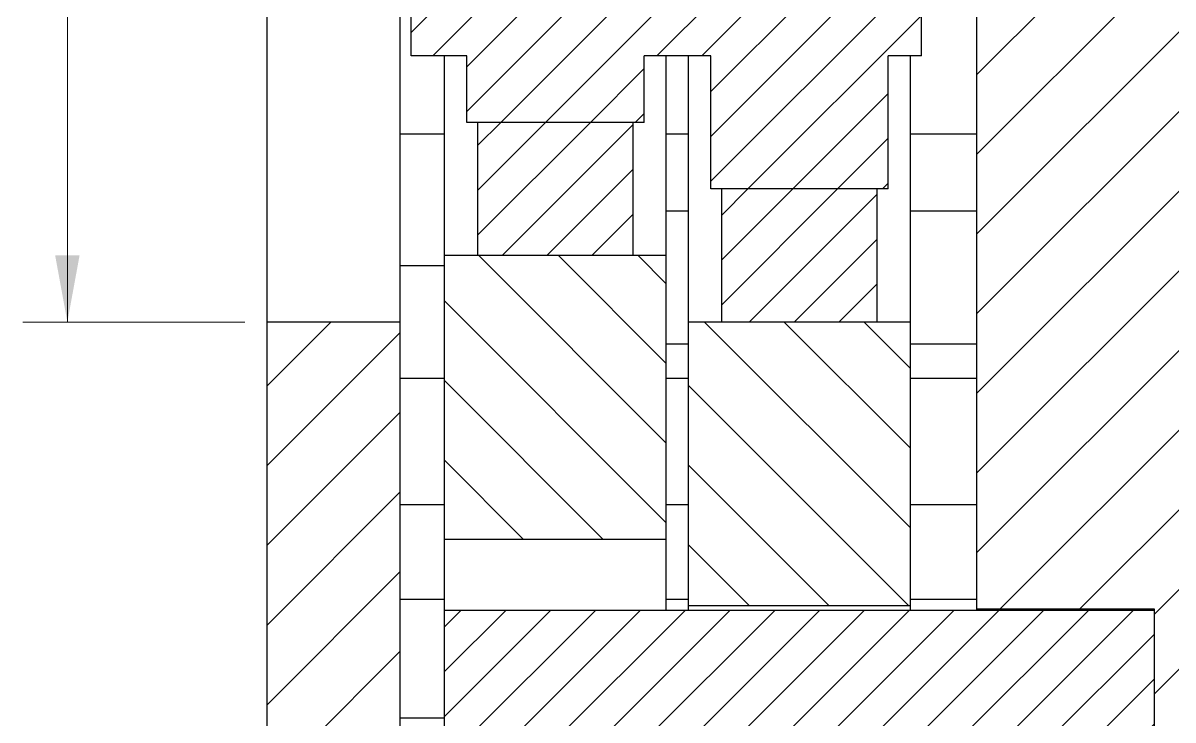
# Model space of a CAD drawing. Header units: millimetres. Extents: x 15 to 418, y 5 to 292.
# Drawn here: x 204 to 255.8, y 146.1 to 177.5 of the extents above; entities that cross this region are included whole.
import ezdxf

# ---------------------------------------------------------------- set-up
doc = ezdxf.new("R2010")
doc.units = ezdxf.units.MM
for name, color, linetype, lineweight in [('DIM', 7, 'Continuous', 18), ('HATCH', 8, 'Continuous', 9), ('VISIBLE', 7, 'Continuous', 30)]:
    doc.layers.add(name, color=color, linetype=linetype, lineweight=lineweight)

msp = doc.modelspace()

# ---------------------------------------------------------------- hatches: boundary and pattern name
at = {"layer": 'HATCH'}
h = msp.add_hatch(dxfattribs=at)
h.set_pattern_fill('ANSI31', scale=0.8)
h.paths.add_polyline_path([(261.5, 236.25), (269, 236.25), (269, 131.75), (261.5, 131.75), (261.5, 131.989), (261.5, 133.213), (261.5, 134.514), (261.5, 135.892), (261.5, 137.351), (261.5, 138.892), (261.5, 139), (247, 139), (247, 139.032), (247, 139.129), (247, 139.292), (247, 139.521), (247, 139.817), (247, 140.178), (247, 140.606), (247, 141.098), (247, 141.654), (247, 142.273), (247, 142.953), (247, 143.692), (247, 144.489), (247, 144.95), (255, 144.95), (255, 144.985), (255, 145.092), (255, 145.268), (255, 145.506), (255, 145.743), (255, 146.04), (255, 146.401), (255, 146.825), (255, 147.306), (255, 147.83), (255, 148.377), (255, 148.92), (255, 149.433), (255, 149.891), (255, 150.276), (255, 150.581), (255, 150.802), (255, 150.948), (255, 151.026), (255, 151.05), (247, 151.05), (247, 151.705), (247, 152.771), (247, 153.895), (247, 155.078), (247, 156.32), (247, 157.622), (247, 158.983), (247, 160.403), (247, 161.883), (247, 162.951), (247, 162.989), (247, 163.038), (247, 163.114), (247, 163.137), (247, 163.278), (247, 163.295), (247, 163.42), (247, 163.461), (247, 163.506), (247, 163.685), (247, 163.761), (247, 163.948), (247, 164.097), (247, 164.245), (247, 164.527), (247, 164.569), (247, 164.913), (247, 165.014), (247, 165.057), (247, 165.268), (247, 165.625), (247, 165.682), (247, 165.978), (247, 166.022), (247, 166.318), (247, 166.375), (247, 166.663), (247, 166.732), (247, 166.943), (247, 167.087), (247, 167.431), (247, 167.473), (247, 167.755), (247, 167.903), (247, 168.052), (247, 168.239), (247, 168.315), (247, 168.365), (247, 168.494), (247, 168.539), (247, 168.705), (247, 168.722), (247, 168.863), (247, 168.886), (247, 168.962), (247, 169.011), (247, 169.049), (247, 170.118), (247, 171.918), (247, 173.762), (247, 175.647), (247, 177.568), (247, 179.52), (247, 181.498), (247, 183.498), (247, 185.513), (247, 187.537), (247, 189.564), (247, 191.589), (247, 193.604), (247, 195.603), (247, 197.58), (247, 198.951), (247, 198.989), (247, 199.038), (247, 199.114), (247, 199.137), (247, 199.278), (247, 199.295), (247, 199.461), (247, 199.506), (247, 199.528), (247, 199.685), (247, 199.761), (247, 199.948), (247, 200.097), (247, 200.245), (247, 200.527), (247, 200.569), (247, 200.913), (247, 201.057), (247, 201.268), (247, 201.442), (247, 201.625), (247, 201.682), (247, 201.978), (247, 202.022), (247, 202.318), (247, 202.375), (247, 202.732), (247, 202.943), (247, 203.087), (247, 203.316), (247, 203.431), (247, 203.473), (247, 203.755), (247, 203.903), (247, 204.052), (247, 204.239), (247, 204.315), (247, 204.494), (247, 204.539), (247, 204.705), (247, 204.722), (247, 204.863), (247, 204.886), (247, 204.962), (247, 205.011), (247, 205.049), (247, 205.144), (247, 206.921), (247, 208.642), (247, 210.302), (247, 211.899), (247, 213.429), (247, 214.888), (247, 216.275), (247, 216.95), (255, 216.95), (255, 216.985), (255, 217.092), (255, 217.268), (255, 217.506), (255, 217.743), (255, 218.04), (255, 218.401), (255, 218.825), (255, 219.306), (255, 219.83), (255, 220.377), (255, 220.92), (255, 221.433), (255, 221.891), (255, 222.276), (255, 222.581), (255, 222.802), (255, 222.948), (255, 223.026), (255, 223.05), (247, 223.05), (247, 223.859), (247, 224.639), (247, 225.347), (247, 225.984), (247, 226.552), (247, 227.054), (247, 227.491), (247, 227.867), (247, 228.184), (247, 228.445), (247, 228.652), (247, 228.808), (247, 228.917), (247, 228.98), (247, 229), (261.5, 229), (261.5, 230.619), (261.5, 232.515), (261.5, 234.301), (261.5, 235.977), (261.5, 236.25)])
h = msp.add_hatch(dxfattribs=at)
h.set_pattern_fill('ANSI31', scale=0.45)
h.paths.add_polyline_path([(224, 198), (232, 198), (232, 192), (235, 192), (235, 192.496), (235, 193.076), (235, 193.572), (235, 193.985), (235, 194.32), (235, 194.581), (235, 194.773), (235, 194.903), (235, 194.977), (235, 195), (243, 195), (243, 192), (244.5, 192), (244.5, 176), (243, 176), (243, 170), (235, 170), (235, 170.036), (235, 170.145), (235, 170.327), (235, 170.583), (235, 170.909), (235, 171.303), (235, 171.761), (235, 172.277), (235, 172.733), (235, 173.249), (235, 173.825), (235, 174.466), (235, 175.173), (235, 175.945), (235, 176), (232, 176), (232, 173), (224, 173), (224, 173.036), (224, 173.145), (224, 173.327), (224, 173.583), (224, 173.909), (224, 174.303), (224, 174.761), (224, 175.277), (224, 175.733), (224, 176), (221.5, 176), (221.5, 176.023), (221.5, 176.093), (221.5, 176.209), (221.5, 176.373), (221.5, 176.582), (221.5, 176.834), (221.5, 177.127), (221.5, 177.457), (221.5, 178.079), (221.5, 178.448), (221.5, 178.858), (221.5, 179.31), (221.5, 179.805), (221.5, 180), (236, 180), (236, 180.046), (236, 180.186), (236, 180.417), (236, 180.729), (236, 181.04), (236, 181.429), (236, 181.903), (236, 182.459), (236, 183.09), (236, 183.778), (236, 184.495), (236, 185.207), (236, 185.879), (236, 186.48), (236, 186.986), (236, 187.384), (236, 187.675), (236, 187.866), (236, 187.969), (236, 188), (221.5, 188), (221.5, 188.381), (221.5, 188.96), (221.5, 189.491), (221.5, 189.971), (221.5, 190.397), (221.5, 190.769), (221.5, 191.086), (221.5, 191.351), (221.5, 191.565), (221.5, 191.732), (221.5, 191.855), (221.5, 191.938), (221.5, 192), (224, 192), (224, 192.345), (224, 193.25), (224, 194.08), (224, 194.83), (224, 195.496), (224, 196.076), (224, 196.572), (224, 196.985), (224, 197.32), (224, 197.581), (224, 197.773), (224, 197.903), (224, 197.977), (224, 198)])
h = msp.add_hatch(dxfattribs=at)
h.set_pattern_fill('ANSI31', scale=0.45)
h.paths.add_polyline_path([(224.5, 173), (231.5, 173), (231.5, 167), (224.5, 167), (224.5, 167.053), (224.5, 167.214), (224.5, 167.484), (224.5, 167.862), (224.5, 168.346), (224.5, 168.929), (224.5, 169.606), (224.5, 170.369), (224.5, 171.045), (224.5, 171.808), (224.5, 172.661), (224.5, 173)])
h = msp.add_hatch(dxfattribs=at)
h.set_pattern_fill('ANSI31', scale=0.45)
h.paths.add_polyline_path([(235.5, 170), (242.5, 170), (242.5, 164), (235.5, 164), (235.5, 164.053), (235.5, 164.214), (235.5, 164.484), (235.5, 164.862), (235.5, 165.346), (235.5, 165.929), (235.5, 166.606), (235.5, 167.369), (235.5, 168.045), (235.5, 168.808), (235.5, 169.661), (235.5, 170)])
h = msp.add_hatch(dxfattribs=at)
h.set_pattern_fill('ANSI31', scale=0.8, angle=90)
h.paths.add_polyline_path([(223, 167), (233, 167), (233, 154.2), (223, 154.2), (223, 154.212), (223, 154.578), (223, 155.005), (223, 155.438), (223, 156.322), (223, 157.222), (223, 157.659), (223, 158.077), (223, 158.468), (223, 158.825), (223, 159.142), (223, 159.421), (223, 159.666), (223, 159.881), (223, 160.239), (223, 160.525), (223, 160.662), (223, 160.83), (223, 161.023), (223, 161.259), (223, 161.824), (223, 162.193), (223, 162.581), (223, 162.802), (223, 162.811), (223, 162.841), (223, 162.86), (223, 162.935), (223, 162.943), (223, 162.988), (223, 163.053), (223, 163.088), (223, 163.305), (223, 163.331), (223, 163.412), (223, 163.587), (223, 163.656), (223, 163.933), (223, 164.049), (223, 164.157), (223, 164.338), (223, 164.528), (223, 164.567), (223, 164.796), (223, 164.879), (223, 164.888), (223, 165.23), (223, 165.295), (223, 165.619), (223, 165.699), (223, 165.825), (223, 166.047), (223, 166.372), (223, 166.512), (223, 166.526), (223, 166.923), (223, 167)])
h = msp.add_hatch(dxfattribs=at)
h.set_pattern_fill('ANSI31', scale=0.8)
h.paths.add_polyline_path([(215, 164), (221, 164), (221, 111), (215, 111), (215, 111.052), (215, 111.21), (215, 111.474), (215, 111.846), (215, 112.325), (215, 112.911), (215, 113.605), (215, 114.403), (215, 115.306), (215, 116.31), (215, 117.413), (215, 118.612), (215, 119.904), (215, 121.284), (215, 122.75), (215, 124.296), (215, 125.588), (215, 126.963), (215, 128.423), (215, 129.971), (215, 131.61), (215, 133.34), (215, 134.021), (215, 134.049), (215, 134.085), (215, 134.141), (215, 134.262), (215, 134.274), (215, 134.43), (215, 134.562), (215, 134.618), (215, 134.866), (215, 134.975), (215, 135.164), (215, 135.183), (215, 135.468), (215, 135.575), (215, 135.994), (215, 136.035), (215, 136.505), (215, 136.546), (215, 136.965), (215, 137.072), (215, 137.082), (215, 137.357), (215, 137.565), (215, 137.674), (215, 137.922), (215, 137.978), (215, 138.11), (215, 138.266), (215, 138.278), (215, 138.399), (215, 138.455), (215, 138.491), (215, 138.519), (215, 139.097), (215, 141.208), (215, 143.416), (215, 145.721), (215, 148.121), (215, 150.615), (215, 153.201), (215, 155.876), (215, 157.681), (215, 157.715), (215, 157.759), (215, 157.828), (215, 157.975), (215, 157.991), (215, 158.14), (215, 158.181), (215, 158.343), (215, 158.411), (215, 158.58), (215, 158.637), (215, 158.714), (215, 158.848), (215, 159.102), (215, 159.14), (215, 159.45), (215, 159.58), (215, 159.77), (215, 160.092), (215, 160.143), (215, 160.717), (215, 160.768), (215, 161.09), (215, 161.28), (215, 161.41), (215, 161.48), (215, 161.72), (215, 161.758), (215, 162.012), (215, 162.146), (215, 162.28), (215, 162.449), (215, 162.517), (215, 162.679), (215, 162.72), (215, 162.869), (215, 162.885), (215, 163.032), (215, 163.101), (215, 163.145), (215, 163.179), (215, 164)])
h = msp.add_hatch(dxfattribs=at)
h.set_pattern_fill('ANSI31', scale=0.8, angle=90)
h.paths.add_polyline_path([(234, 164), (244, 164), (244, 151.2), (234, 151.2), (234, 151.433), (234, 151.68), (234, 151.889), (234, 152.063), (234, 152.331), (234, 152.527), (234, 152.618), (234, 152.744), (234, 152.903), (234, 153.108), (234, 153.619), (234, 153.961), (234, 154.327), (234, 154.715), (234, 155.124), (234, 155.856), (234, 156.226), (234, 156.591), (234, 157.011), (234, 157.431), (234, 158.292), (234, 159.176), (234, 159.61), (234, 159.802), (234, 159.811), (234, 159.841), (234, 159.86), (234, 159.935), (234, 159.943), (234, 160.03), (234, 160.053), (234, 160.088), (234, 160.305), (234, 160.331), (234, 160.429), (234, 160.587), (234, 160.656), (234, 160.801), (234, 160.933), (234, 161.049), (234, 161.14), (234, 161.338), (234, 161.448), (234, 161.567), (234, 161.727), (234, 161.796), (234, 161.879), (234, 161.981), (234, 162.23), (234, 162.295), (234, 162.423), (234, 162.619), (234, 162.798), (234, 162.825), (234, 162.977), (234, 163.047), (234, 163.186), (234, 163.372), (234, 163.41), (234, 163.512), (234, 163.675), (234, 163.923), (234, 164)])
h = msp.add_hatch(dxfattribs=at)
h.set_pattern_fill('ANSI31', scale=0.45)
h.paths.add_polyline_path([(223, 151), (255, 151), (255, 145), (223, 145), (223, 145.035), (223, 145.14), (223, 145.313), (223, 145.546), (223, 145.78), (223, 146.072), (223, 146.427), (223, 146.844), (223, 147.317), (223, 147.833), (223, 148.371), (223, 148.905), (223, 149.41), (223, 149.86), (223, 150.239), (223, 150.538), (223, 150.756), (223, 150.899), (223, 150.977), (223, 151)])

# ---------------------------------------------------------------- linework, layer by layer
at = {"layer": 'DIM'}
for p, q in [((206, 164), (206, 204)), ((214, 164), (204, 164))]:
    msp.add_line(p, q, dxfattribs=at)
msp.add_solid([(206, 164), (206.55, 167), (205.45, 167)], dxfattribs=at)
at = {"layer": 'VISIBLE'}
for p, q in [((247, 151.05), (247, 216.95)), ((244.5, 176), (244.5, 192)), ((215, 176.732), (215, 179.942)), ((221.5, 176), (221.5, 180)), ((247, 177.139), (247, 179.221)), ((215, 176.295), (215, 177.83)), ((221, 176.295), (221, 177.83)), ((221.5, 177.457), (221.5, 178.079)), ((247, 175.217), (247, 178.021)), ((221.5, 177.127), (221.5, 177.457)), ((247, 175.647), (247, 177.568)), ((221.5, 176.834), (221.5, 177.127)), ((221.5, 176.582), (221.5, 176.834)), ((247, 175.09), (247, 177.139)), ((215, 173.565), (215, 176.732)), ((215, 174.853), (215, 176.295)), ((221, 174.853), (221, 176.295)), ((221.5, 176.373), (221.5, 176.582)), ((221.5, 176.209), (221.5, 176.373)), ((221.5, 176.093), (221.5, 176.209)), ((221.5, 176.023), (221.5, 176.093)), ((221.5, 176), (221.5, 176.023)), ((224, 176), (221.5, 176)), ((223, 175.76), (223, 176)), ((223, 175.799), (223, 176)), ((223, 174.656), (223, 175.799)), ((223, 175.401), (223, 175.76)), ((224, 173), (224, 176)), ((224, 175.733), (224, 176)), ((235, 176), (232, 176)), ((232, 173), (232, 176)), ((233, 175.799), (233, 176)), ((233, 174.656), (233, 175.799)), ((234, 175.756), (234, 176)), ((234, 175.373), (234, 176)), ((234, 175.065), (234, 175.756)), ((235, 170), (235, 176)), ((235, 175.945), (235, 176)), ((235, 175.173), (235, 175.945)), ((244.5, 176), (243, 176)), ((243, 170), (243, 176)), ((244, 175.373), (244, 176)), ((223, 174.653), (223, 175.401)), ((224, 175.277), (224, 175.733)), ((224, 174.761), (224, 175.277)), ((234, 174.039), (234, 175.373)), ((244, 174.039), (244, 175.373)), ((247, 173.762), (247, 175.647)), ((215, 173.513), (215, 174.853)), ((221, 173.513), (221, 174.853)), ((224, 174.303), (224, 174.761)), ((234, 174.752), (234, 175.065)), ((234, 174.472), (234, 174.752)), ((235, 174.466), (235, 175.173)), ((247, 172.462), (247, 175.217)), ((247, 173.08), (247, 175.09)), ((223, 173.61), (223, 174.656)), ((223, 174.215), (223, 174.653)), ((223, 173.785), (223, 174.215)), ((224, 173.909), (224, 174.303)), ((233, 173.61), (233, 174.656)), ((234, 174.19), (234, 174.472)), ((234, 173.93), (234, 174.19)), ((235, 173.825), (235, 174.466)), ((223, 173.364), (223, 173.785)), ((224, 173.583), (224, 173.909)), ((234, 172.799), (234, 174.039)), ((234, 173.394), (234, 173.93)), ((235, 173.249), (235, 173.825)), ((244, 172.799), (244, 174.039)), ((247, 171.918), (247, 173.762)), ((215, 170.45), (215, 173.565)), ((215, 172.276), (215, 173.513)), ((221, 172.276), (221, 173.513)), ((223, 172.661), (223, 173.61)), ((223, 172.954), (223, 173.364)), ((224, 173.327), (224, 173.583)), ((224, 173.145), (224, 173.327)), ((233, 172.661), (233, 173.61)), ((234, 172.796), (234, 173.394)), ((235, 172.733), (235, 173.249)), ((223, 172.298), (223, 172.954)), ((223, 171.808), (223, 172.661)), ((224, 173.036), (224, 173.145)), ((224, 173), (224, 173.036)), ((232, 173), (224, 173)), ((224.5, 167), (224.5, 173)), ((224.5, 172.661), (224.5, 173)), ((224.5, 171.808), (224.5, 172.661)), ((231.5, 167), (231.5, 173)), ((233, 171.808), (233, 172.661)), ((234, 171.656), (234, 172.799)), ((234, 172.474), (234, 172.796)), ((235, 172.277), (235, 172.733)), ((244, 171.656), (244, 172.799)), ((247, 171.113), (247, 173.08)), ((215, 171.146), (215, 172.276)), ((223, 172.462), (221, 172.462)), ((221, 171.146), (221, 172.276)), ((223, 172.007), (223, 172.298)), ((223, 172.159), (223, 172.198)), ((223, 172.189), (223, 172.198)), ((223, 172.14), (223, 172.189)), ((223, 172.065), (223, 172.159)), ((223, 172.057), (223, 172.14)), ((234, 172.462), (233, 172.462)), ((234, 172.136), (234, 172.474)), ((234, 171.78), (234, 172.136)), ((235, 171.761), (235, 172.277)), ((247, 172.462), (244, 172.462)), ((247, 172.444), (247, 172.462)), ((247, 172.38), (247, 172.444)), ((247, 172.27), (247, 172.38)), ((247, 172.117), (247, 172.27)), ((247, 171.924), (247, 172.117)), ((223, 171.912), (223, 172.065)), ((223, 171.947), (223, 172.057)), ((223, 171.754), (223, 172.007)), ((223, 171.669), (223, 171.947)), ((223, 171.695), (223, 171.912)), ((223, 171.045), (223, 171.808)), ((223, 171.507), (223, 171.754)), ((223, 171.413), (223, 171.695)), ((223, 171.344), (223, 171.669)), ((224.5, 171.045), (224.5, 171.808)), ((233, 171.045), (233, 171.808)), ((234, 171.408), (234, 171.78)), ((234, 170.61), (234, 171.656)), ((235, 171.303), (235, 171.761)), ((244, 170.61), (244, 171.656)), ((247, 171.697), (247, 171.924)), ((247, 170.118), (247, 171.918)), ((247, 171.443), (247, 171.697)), ((215, 170.12), (215, 171.146)), ((221, 170.12), (221, 171.146)), ((223, 171.286), (223, 171.507)), ((223, 171.067), (223, 171.413)), ((223, 170.951), (223, 171.344)), ((223, 170.828), (223, 171.286)), ((234, 171.019), (234, 171.408)), ((235, 170.909), (235, 171.303)), ((247, 171.169), (247, 171.443)), ((247, 170.883), (247, 171.169)), ((247, 169.193), (247, 171.113)), ((223, 170.662), (223, 171.067)), ((223, 170.369), (223, 171.045)), ((223, 170.433), (223, 170.951)), ((223, 170.306), (223, 170.828)), ((223, 170.204), (223, 170.662)), ((224.5, 170.369), (224.5, 171.045)), ((233, 170.369), (233, 171.045)), ((234, 170.617), (234, 171.019)), ((234, 170.207), (234, 170.617)), ((234, 169.661), (234, 170.61)), ((235, 170.583), (235, 170.909)), ((235, 170.327), (235, 170.583)), ((244, 169.661), (244, 170.61)), ((247, 170.302), (247, 170.883)), ((215, 167.392), (215, 170.45)), ((215, 169.198), (215, 170.12)), ((221, 169.198), (221, 170.12)), ((223, 170.121), (223, 170.433)), ((223, 169.606), (223, 170.369)), ((223, 170.016), (223, 170.306)), ((223, 169.705), (223, 170.204)), ((223, 169.77), (223, 170.121)), ((224.5, 169.606), (224.5, 170.369)), ((233, 169.606), (233, 170.369)), ((234, 169.792), (234, 170.207)), ((235, 170.145), (235, 170.327)), ((235, 170.036), (235, 170.145)), ((235, 170), (235, 170.036)), ((247, 169.743), (247, 170.302)), ((247, 168.998), (247, 170.118)), ((223, 169.705), (223, 170.016)), ((223, 169.381), (223, 169.77)), ((223, 169.175), (223, 169.705)), ((223, 169.372), (223, 169.705)), ((223, 168.929), (223, 169.606)), ((224.5, 168.929), (224.5, 169.606)), ((233, 168.929), (233, 169.606)), ((234, 168.998), (234, 169.792)), ((234, 168.808), (234, 169.661)), ((243, 170), (235, 170)), ((235.5, 164), (235.5, 170)), ((235.5, 169.661), (235.5, 170)), ((235.5, 168.808), (235.5, 169.661)), ((242.5, 164), (242.5, 170)), ((244, 168.808), (244, 169.661)), ((247, 169.235), (247, 169.743)), ((215, 168.373), (215, 169.198)), ((221, 168.373), (221, 169.198)), ((223, 168.953), (223, 169.381)), ((223, 169.014), (223, 169.372)), ((223, 168.628), (223, 169.175)), ((223, 168.632), (223, 169.014)), ((234, 169.159), (234, 169.198)), ((234, 169.189), (234, 169.198)), ((234, 169.14), (234, 169.189)), ((234, 169.065), (234, 169.159)), ((234, 169.057), (234, 169.14)), ((234, 168.998), (234, 169.065)), ((234, 168.947), (234, 169.057)), ((247, 168.998), (247, 169.235)), ((247, 168.998), (247, 169.193)), ((247, 168.998), (247, 169.049)), ((247, 169.011), (247, 169.049)), ((247, 168.886), (247, 169.011)), ((223, 168.962), (223, 168.998)), ((223, 168.988), (223, 168.998)), ((223, 168.931), (223, 168.988)), ((223, 168.882), (223, 168.962)), ((223, 168.488), (223, 168.953)), ((223, 168.83), (223, 168.931)), ((223, 168.346), (223, 168.929)), ((223, 168.763), (223, 168.882)), ((223, 168.688), (223, 168.83)), ((223, 168.609), (223, 168.763)), ((223, 168.51), (223, 168.688)), ((223, 168.229), (223, 168.632)), ((223, 168.077), (223, 168.628)), ((223, 168.428), (223, 168.609)), ((223, 168.304), (223, 168.51)), ((223, 167.99), (223, 168.488)), ((224.5, 168.346), (224.5, 168.929)), ((234, 168.998), (233, 168.998)), ((233, 168.346), (233, 168.929)), ((234, 168.669), (234, 168.947)), ((234, 168.045), (234, 168.808)), ((234, 168.344), (234, 168.669)), ((235.5, 168.045), (235.5, 168.808)), ((247, 168.998), (244, 168.998)), ((244, 168.045), (244, 168.808)), ((247, 168.705), (247, 168.886)), ((247, 168.494), (247, 168.705)), ((247, 168.239), (247, 168.494)), ((215, 167.643), (215, 168.373)), ((221, 167.643), (221, 168.373)), ((223, 168.007), (223, 168.428)), ((223, 167.862), (223, 168.346)), ((223, 168.075), (223, 168.304)), ((223, 167.811), (223, 168.229)), ((223, 167.534), (223, 168.077)), ((223, 167.578), (223, 168.075)), ((223, 167.55), (223, 168.007)), ((223, 167.466), (223, 167.99)), ((224.5, 167.862), (224.5, 168.346)), ((233, 167.862), (233, 168.346)), ((234, 167.951), (234, 168.344)), ((234, 167.369), (234, 168.045)), ((235.5, 167.369), (235.5, 168.045)), ((244, 167.369), (244, 168.045)), ((247, 167.903), (247, 168.239)), ((215, 166.818), (215, 167.643)), ((221, 166.818), (221, 167.643)), ((223, 167.484), (223, 167.862)), ((223, 167.385), (223, 167.811)), ((223, 167.068), (223, 167.578)), ((223, 167.094), (223, 167.55)), ((223, 167.01), (223, 167.534)), ((223, 167.214), (223, 167.484)), ((223, 166.923), (223, 167.466)), ((224.5, 167.484), (224.5, 167.862)), ((224.5, 167.214), (224.5, 167.484)), ((233, 167.484), (233, 167.862)), ((233, 167.214), (233, 167.484)), ((234, 167.433), (234, 167.951)), ((247, 167.473), (247, 167.903)), ((247, 166.943), (247, 167.473)), ((215, 164.401), (215, 167.392)), ((223, 166.526), (223, 167.385)), ((223, 167.053), (223, 167.214)), ((223, 166.662), (223, 167.094)), ((223, 166.579), (223, 167.068)), ((223, 167), (223, 167.053)), ((223, 166.512), (223, 167.01)), ((233, 167), (223, 167)), ((223, 154.2), (223, 167)), ((224.5, 167.053), (224.5, 167.214)), ((224.5, 167), (224.5, 167.053)), ((233, 167.053), (233, 167.214)), ((233, 167), (233, 167.053)), ((233, 154.2), (233, 167)), ((234, 167.121), (234, 167.433)), ((234, 166.606), (234, 167.369)), ((234, 166.77), (234, 167.121)), ((235.5, 166.606), (235.5, 167.369)), ((244, 166.606), (244, 167.369)), ((247, 166.318), (247, 166.943)), ((215, 166.085), (215, 166.818)), ((221, 166.085), (221, 166.818)), ((223, 166.531), (221, 166.531)), ((223, 166.372), (223, 166.923)), ((223, 166.268), (223, 166.662)), ((223, 166.131), (223, 166.579)), ((223, 165.699), (223, 166.526)), ((223, 166.047), (223, 166.512)), ((234, 166.381), (234, 166.77)), ((234, 165.929), (234, 166.606)), ((235.5, 165.929), (235.5, 166.606)), ((244, 165.929), (244, 166.606)), ((215, 165.455), (215, 166.085)), ((221, 165.455), (221, 166.085)), ((223, 165.825), (223, 166.372)), ((223, 165.869), (223, 166.268)), ((223, 165.732), (223, 166.131)), ((223, 165.619), (223, 166.047)), ((234, 165.953), (234, 166.381)), ((234, 165.488), (234, 165.953)), ((234, 165.346), (234, 165.929)), ((235.5, 165.346), (235.5, 165.929)), ((244, 165.346), (244, 165.929)), ((247, 165.978), (247, 166.318)), ((247, 165.625), (247, 165.978)), ((215, 164.932), (215, 165.455)), ((221, 164.932), (221, 165.455)), ((223, 165.421), (223, 165.869)), ((223, 165.295), (223, 165.825)), ((223, 165.338), (223, 165.732)), ((223, 165.295), (223, 165.699)), ((223, 165.23), (223, 165.619)), ((223, 164.932), (223, 165.421)), ((234, 164.99), (234, 165.488)), ((247, 165.268), (247, 165.625)), ((215, 164.524), (215, 164.932)), ((221, 164.524), (221, 164.932)), ((223, 164.906), (223, 165.338)), ((223, 164.796), (223, 165.295)), ((223, 164.888), (223, 165.295)), ((223, 164.879), (223, 165.23)), ((223, 164.422), (223, 164.932)), ((223, 164.45), (223, 164.906)), ((223, 164.528), (223, 164.888)), ((223, 164.567), (223, 164.879)), ((234, 164.862), (234, 165.346)), ((234, 164.466), (234, 164.99)), ((234, 164.484), (234, 164.862)), ((235.5, 164.862), (235.5, 165.346)), ((235.5, 164.484), (235.5, 164.862)), ((244, 164.862), (244, 165.346)), ((244, 164.484), (244, 164.862)), ((247, 164.913), (247, 165.268)), ((247, 164.569), (247, 164.913)), ((215, 164.232), (215, 164.524)), ((215, 161.48), (215, 164.401)), ((221, 164.232), (221, 164.524)), ((223, 164.338), (223, 164.796)), ((223, 164.049), (223, 164.567)), ((223, 164.157), (223, 164.528)), ((223, 163.993), (223, 164.45)), ((223, 163.925), (223, 164.422)), ((223, 163.933), (223, 164.338)), ((234, 164.214), (234, 164.484)), ((234, 163.923), (234, 164.466)), ((235.5, 164.214), (235.5, 164.484)), ((244, 164.214), (244, 164.484)), ((247, 164.245), (247, 164.569)), ((215, 164.058), (215, 164.232)), ((215, 164), (215, 164.058)), ((221, 164), (215, 164)), ((215, 111), (215, 164)), ((221, 164.058), (221, 164.232)), ((221, 164), (221, 164.058)), ((221, 111), (221, 164)), ((223, 163.412), (223, 164.157)), ((223, 163.656), (223, 164.049)), ((223, 163.572), (223, 163.993)), ((223, 163.587), (223, 163.933)), ((223, 163.696), (223, 163.925)), ((234, 164.053), (234, 164.214)), ((234, 164), (234, 164.053)), ((244, 164), (234, 164)), ((234, 151.2), (234, 164)), ((234, 163.372), (234, 163.923)), ((235.5, 164.053), (235.5, 164.214)), ((235.5, 164), (235.5, 164.053)), ((244, 164.053), (244, 164.214)), ((244, 164), (244, 164.053)), ((244, 151.2), (244, 164)), ((247, 163.948), (247, 164.245)), ((247, 163.685), (247, 163.948)), ((223, 163.49), (223, 163.696)), ((223, 163.331), (223, 163.656)), ((223, 163.305), (223, 163.587)), ((223, 163.391), (223, 163.572)), ((223, 163.312), (223, 163.49)), ((223, 162.988), (223, 163.412)), ((223, 163.237), (223, 163.391)), ((223, 163.053), (223, 163.331)), ((223, 163.17), (223, 163.312)), ((223, 163.088), (223, 163.305)), ((234, 162.825), (234, 163.372)), ((247, 163.461), (247, 163.685)), ((247, 163.278), (247, 163.461)), ((215, 163.101), (215, 163.179)), ((215, 163.145), (215, 163.179)), ((215, 163.032), (215, 163.145)), ((215, 162.885), (215, 163.101)), ((215, 162.869), (215, 163.032)), ((215, 162.72), (215, 162.885)), ((215, 162.679), (215, 162.869)), ((223, 163.118), (223, 163.237)), ((223, 163.069), (223, 163.17)), ((223, 163.038), (223, 163.118)), ((223, 162.935), (223, 163.088)), ((223, 163.012), (223, 163.069)), ((223, 162.943), (223, 163.053)), ((223, 163.002), (223, 163.038)), ((223, 163.002), (223, 163.012)), ((223, 162.581), (223, 162.988)), ((223, 162.86), (223, 162.943)), ((223, 162.841), (223, 162.935)), ((223, 162.811), (223, 162.86)), ((223, 162.802), (223, 162.841)), ((223, 162.802), (223, 162.811)), ((234, 163.002), (233, 163.002)), ((234, 162.619), (234, 163.002)), ((234, 162.977), (234, 163.002)), ((234, 162.798), (234, 162.977)), ((234, 162.295), (234, 162.825)), ((234, 162.423), (234, 162.798)), ((247, 163.002), (244, 163.002)), ((247, 163.137), (247, 163.278)), ((247, 163.038), (247, 163.137)), ((247, 162.951), (247, 163.038)), ((247, 161.456), (247, 163.002)), ((247, 162.048), (247, 163.002)), ((247, 161.883), (247, 163.002)), ((247, 162.989), (247, 163.002)), ((247, 162.951), (247, 162.989)), ((215, 162.517), (215, 162.72)), ((215, 162.449), (215, 162.679)), ((215, 162.28), (215, 162.517)), ((215, 162.146), (215, 162.449)), ((215, 162.012), (215, 162.28)), ((223, 162.193), (223, 162.581)), ((234, 162.23), (234, 162.619)), ((234, 161.981), (234, 162.423)), ((234, 161.796), (234, 162.295)), ((215, 161.758), (215, 162.146)), ((215, 161.72), (215, 162.012)), ((215, 161.28), (215, 161.758)), ((223, 161.824), (223, 162.193)), ((223, 161.259), (223, 161.824)), ((234, 161.879), (234, 162.23)), ((234, 161.727), (234, 161.981)), ((234, 161.567), (234, 161.879)), ((234, 161.338), (234, 161.796)), ((247, 160.408), (247, 162.048)), ((247, 160.403), (247, 161.883)), ((215, 161.41), (215, 161.72)), ((215, 158.637), (215, 161.48)), ((215, 161.09), (215, 161.41)), ((215, 160.717), (215, 161.28)), ((223, 161.456), (221, 161.456)), ((223, 161.023), (223, 161.259)), ((234, 161.456), (233, 161.456)), ((234, 161.448), (234, 161.727)), ((234, 161.049), (234, 161.567)), ((234, 161.14), (234, 161.448)), ((234, 160.933), (234, 161.338)), ((247, 161.456), (244, 161.456)), ((247, 161.42), (247, 161.456)), ((247, 161.339), (247, 161.42)), ((247, 161.214), (247, 161.339)), ((215, 160.768), (215, 161.09)), ((215, 160.143), (215, 160.768)), ((215, 160.092), (215, 160.717)), ((223, 160.83), (223, 161.023)), ((223, 160.662), (223, 160.83)), ((234, 160.801), (234, 161.14)), ((234, 160.656), (234, 161.049)), ((234, 160.587), (234, 160.933)), ((234, 160.429), (234, 160.801)), ((247, 161.049), (247, 161.214)), ((247, 160.851), (247, 161.049)), ((247, 160.626), (247, 160.851)), ((223, 160.525), (223, 160.662)), ((223, 160.239), (223, 160.525)), ((223, 159.881), (223, 160.239)), ((234, 160.331), (234, 160.656)), ((234, 160.305), (234, 160.587)), ((234, 160.03), (234, 160.429)), ((234, 160.053), (234, 160.331)), ((234, 160.088), (234, 160.305)), ((247, 160.381), (247, 160.626)), ((247, 158.83), (247, 160.408)), ((247, 158.983), (247, 160.403)), ((247, 159.86), (247, 160.381)), ((215, 159.58), (215, 160.143)), ((215, 159.77), (215, 160.092)), ((215, 159.45), (215, 159.77)), ((223, 159.666), (223, 159.881)), ((234, 159.935), (234, 160.088)), ((234, 159.943), (234, 160.053)), ((234, 159.61), (234, 160.03)), ((234, 159.86), (234, 159.943)), ((234, 159.841), (234, 159.935)), ((234, 159.811), (234, 159.86)), ((234, 159.802), (234, 159.841)), ((234, 159.802), (234, 159.811)), ((247, 159.334), (247, 159.86)), ((215, 159.102), (215, 159.58)), ((215, 159.14), (215, 159.45)), ((223, 159.421), (223, 159.666)), ((223, 159.142), (223, 159.421)), ((234, 159.176), (234, 159.61)), ((234, 158.292), (234, 159.176)), ((247, 158.836), (247, 159.334)), ((215, 158.848), (215, 159.14)), ((215, 158.714), (215, 159.102)), ((215, 158.58), (215, 158.848)), ((215, 158.411), (215, 158.714)), ((215, 155.876), (215, 158.637)), ((223, 158.825), (223, 159.142)), ((223, 158.468), (223, 158.825)), ((247, 157.622), (247, 158.983)), ((247, 158.385), (247, 158.836)), ((247, 157.315), (247, 158.83)), ((215, 158.343), (215, 158.58)), ((215, 158.181), (215, 158.411)), ((215, 158.14), (215, 158.343)), ((215, 157.991), (215, 158.181)), ((215, 157.975), (215, 158.14)), ((223, 158.077), (223, 158.468)), ((234, 157.431), (234, 158.292)), ((247, 157.988), (247, 158.385)), ((215, 157.828), (215, 157.991)), ((215, 157.759), (215, 157.975)), ((215, 157.715), (215, 157.828)), ((215, 157.681), (215, 157.759)), ((215, 157.681), (215, 157.715)), ((223, 157.659), (223, 158.077)), ((223, 157.222), (223, 157.659)), ((247, 157.599), (247, 157.988)), ((247, 156.32), (247, 157.622)), ((247, 157.177), (247, 157.599)), ((223, 156.322), (223, 157.222)), ((234, 157.011), (234, 157.431)), ((247, 155.863), (247, 157.315)), ((247, 156.737), (247, 157.177)), ((234, 156.591), (234, 157.011)), ((234, 156.226), (234, 156.591)), ((247, 156.304), (247, 156.737)), ((223, 155.438), (223, 156.322)), ((234, 155.856), (234, 156.226)), ((247, 155.078), (247, 156.32)), ((247, 155.916), (247, 156.304)), ((215, 153.201), (215, 155.876)), ((223, 155.755), (221, 155.755)), ((234, 155.755), (233, 155.755)), ((234, 155.124), (234, 155.856)), ((247, 155.755), (244, 155.755)), ((247, 155.755), (247, 155.916)), ((247, 154.475), (247, 155.863)), ((247, 153.32), (247, 155.755)), ((223, 155.005), (223, 155.438)), ((223, 154.578), (223, 155.005)), ((234, 154.715), (234, 155.124)), ((247, 153.895), (247, 155.078)), ((223, 154.212), (223, 154.578)), ((234, 154.327), (234, 154.715)), ((223, 153.846), (223, 154.212)), ((233, 154.2), (223, 154.2)), ((223, 154.164), (223, 154.2)), ((223, 154.042), (223, 154.164)), ((223, 153.818), (223, 154.042)), ((233, 154.164), (233, 154.2)), ((233, 154.042), (233, 154.164)), ((233, 153.818), (233, 154.042)), ((234, 153.961), (234, 154.327)), ((247, 153.15), (247, 154.475)), ((223, 153.136), (223, 153.846)), ((223, 153.477), (223, 153.818)), ((223, 153.008), (223, 153.477)), ((233, 153.477), (233, 153.818)), ((233, 153.008), (233, 153.477)), ((234, 153.619), (234, 153.961)), ((234, 153.108), (234, 153.619)), ((247, 152.771), (247, 153.895)), ((215, 150.615), (215, 153.201)), ((223, 152.746), (223, 153.136)), ((223, 152.414), (223, 153.008)), ((233, 152.414), (233, 153.008)), ((234, 152.903), (234, 153.108)), ((247, 151.495), (247, 153.32)), ((247, 151.888), (247, 153.15)), ((223, 152.38), (223, 152.746)), ((223, 151.708), (223, 152.414)), ((233, 151.708), (233, 152.414)), ((234, 152.744), (234, 152.903)), ((234, 152.618), (234, 152.744)), ((234, 152.527), (234, 152.618)), ((234, 152.331), (234, 152.527)), ((247, 151.705), (247, 152.771)), ((223, 152.041), (223, 152.38)), ((223, 151.73), (223, 152.041)), ((234, 152.063), (234, 152.331)), ((234, 151.889), (234, 152.063)), ((223, 151.495), (221, 151.495)), ((223, 151.279), (223, 151.73)), ((223, 150.918), (223, 151.708)), ((233, 151), (233, 151.708)), ((234, 151.495), (233, 151.495)), ((234, 151.68), (234, 151.889)), ((234, 151.433), (234, 151.68)), ((234, 151.142), (234, 151.433)), ((247, 151.495), (244, 151.495)), ((247, 151), (247, 151.888)), ((247, 151), (247, 151.705)), ((247, 151.488), (247, 151.495)), ((247, 151.436), (247, 151.488)), ((247, 151.341), (247, 151.436)), ((223, 151.108), (223, 151.279)), ((223, 150.984), (223, 151.108)), ((255, 151), (223, 151)), ((223, 150.977), (223, 151)), ((223, 145), (223, 151)), ((223, 150.902), (223, 150.984)), ((223, 150.899), (223, 150.977)), ((223, 150.081), (223, 150.918)), ((223, 150.856), (223, 150.902)), ((223, 150.756), (223, 150.899)), ((223, 150.754), (223, 150.856)), ((244, 151.2), (234, 151.2)), ((234, 151.164), (234, 151.2)), ((234, 151.042), (234, 151.164)), ((234, 151), (234, 151.142)), ((234, 151), (234, 151.042)), ((244, 151.164), (244, 151.2)), ((244, 151.042), (244, 151.164)), ((244, 151), (244, 151.042)), ((247, 151.207), (247, 151.341)), ((247, 151.039), (247, 151.207)), ((255, 151.05), (247, 151.05)), ((247, 151.026), (247, 151.05)), ((247, 151), (247, 151.039)), ((247, 151), (247, 151.026)), ((255, 151.026), (255, 151.05)), ((255, 144.95), (255, 151.05)), ((255, 151), (255, 151.026)), ((215, 148.121), (215, 150.615)), ((223, 150.538), (223, 150.756)), ((223, 150.578), (223, 150.754)), ((223, 150.446), (223, 150.578)), ((223, 150.239), (223, 150.538)), ((223, 150.277), (223, 150.446)), ((223, 150.064), (223, 150.277)), ((223, 149.86), (223, 150.239)), ((223, 149.239), (223, 150.081)), ((223, 149.802), (223, 150.064)), ((223, 149.41), (223, 149.86)), ((223, 149.486), (223, 149.802)), ((223, 149.123), (223, 149.486)), ((223, 148.905), (223, 149.41)), ((223, 148.431), (223, 149.239)), ((223, 148.723), (223, 149.123)), ((223, 148.371), (223, 148.905)), ((223, 148.295), (223, 148.723)), ((223, 147.689), (223, 148.431)), ((223, 147.833), (223, 148.371)), ((223, 147.392), (223, 148.295)), ((215, 145.721), (215, 148.121)), ((223, 147.317), (223, 147.833)), ((223, 147.035), (223, 147.689)), ((223, 146.49), (223, 147.392)), ((223, 146.844), (223, 147.317)), ((223, 146.479), (223, 147.035)), ((223, 146.427), (223, 146.844)), ((223, 146.048), (223, 146.49)), ((223, 145.78), (223, 146.479)), ((223, 146.072), (223, 146.427)), ((223, 146.136), (221, 146.136))]:
    msp.add_line(p, q, dxfattribs=at)

doc.saveas('drawing.dxf')
